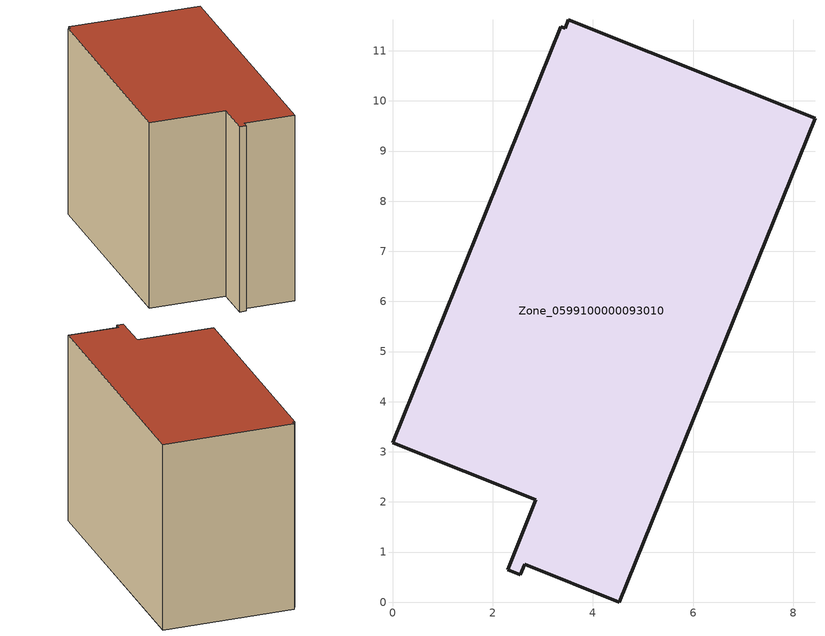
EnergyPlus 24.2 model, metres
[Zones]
Zone_0599100000093010
 floor ground (C_G): 3.51,11.62 8.43,9.66 4.53,0 2.64,0.76 2.55,0.55 2.3,0.65 2.86,2.04 0,3.18 3.36,11.48 3.44,11.45 z0.35
 wall outside (C_F): 2.3,0.65 2.55,0.55 2.64,0.76 4.53,0 8.43,9.66 3.51,11.62 3.44,11.45 3.36,11.48 0,3.18 2.86,2.04 2.3,0.65 z0.35:8.06
 roof outside (C_R): 8.43,9.66 3.51,11.62 3.44,11.45 3.36,11.48 0,3.18 2.86,2.04 2.3,0.65 2.55,0.55 2.64,0.76 4.53,0 z8.06
[BUILDING]
Pand.0599100000093010: North Axis=0; Terrain=City; Loads Convergence Tolerance Value=0.04; Temperature Convergence Tolerance Value=0.4; Solar Distribution=FullExterior; Maximum Number of Warmup Days=25; Minimum Number of Warmup Days=1
[Site:Location]
Rotterdam.The.Hague.AP_ZH_NLD Design_Conditions: Latitude=51.96; Longitude=4.45; Time Zone=1; Elevation=-4.5
[SITE:GROUNDTEMPERATURE:BUILDINGSURFACE]
18, 18, 18, 18, 18, 18, 18, 18, 18, 18, 18, 18
[MATERIAL] Thermal Absorptance=0.9; Solar Absorptance=0.7; Visible Absorptance=0.7
Name | Roughness | Thickness | Conductivity | Density | Specific Heat
G.TI.1975-1991 | MediumSmooth | 0.15 | 0.288461 | 540 | 1210
F.TI.1975-1991 | Rough | 0.3 | 0.230769 | 1920 | 840
R.TI.1975-1991 | MediumRough | 0.2 | 0.153846 | 1500 | 1000
[CONSTRUCTION]
C_G: G.TI.1975-1991
C_F: F.TI.1975-1991
C_R: R.TI.1975-1991
[ZONE]
Zone_0599100000093010: Type=1; Multiplier=1; Ceiling Height=Autocalculate; Volume=Autocalculate; Floor Area=autocalculate; Part of Total Floor Area=Yes
[ZONEINFILTRATION:DESIGNFLOWRATE]
Infil_Zone_0599100000093010: Zone or ZoneList or Space or SpaceList=Zone_0599100000093010; Schedule=AlwaysOn; Design Flow Rate Calculation Method=Flow/Area; Flow Rate per Floor Area=0.003; Constant Term Coefficient=1; Temperature Term Coefficient=0; Velocity Term Coefficient=0; Velocity Squared Term Coefficient=0
[HVACTEMPLATE:ZONE:IDEALLOADSAIRSYSTEM]
Zone_0599100000093010: Maximum Heating Supply Air Temperature=50; Minimum Cooling Supply Air Temperature=13; Maximum Heating Supply Air Humidity Ratio=0.0156; Minimum Cooling Supply Air Humidity Ratio=0.0077; Heating Limit=NoLimit; Cooling Limit=NoLimit; Dehumidification Control Type=ConstantSensibleHeatRatio; Cooling Sensible Heat Ratio=0.7; Dehumidification Setpoint=60; Humidification Control Type=None; Humidification Setpoint=30; Outdoor Air Method=None; Outdoor Air Flow Rate per Person=0.00944; Outdoor Air Flow Rate per Zone Floor Area=0; Outdoor Air Flow Rate per Zone=0; Demand Controlled Ventilation Type=None; Outdoor Air Economizer Type=NoEconomizer; Heat Recovery Type=None; Sensible Heat Recovery Effectiveness=0.7; Latent Heat Recovery Effectiveness=0.65
[ZONECONTROL:THERMOSTAT]
ThermostatControl_Zone_0599100000093010: Zone or ZoneList=Zone_0599100000093010; Control Type Schedule=DualSetpointControlType; Control 1=Thermostat_Zone_0599100000093010; Temperature Difference Between Cutout And Setpoint=0
[THERMOSTATSETPOINT:DUALSETPOINT]
Thermostat_Zone_0599100000093010: Heating Setpoint Temperature Schedule=HeatingSetpoint_Zone_0599100000093010; Cooling Setpoint Temperature Schedule=CoolingSetpoint_Zone_0599100000093010
[SCHEDULE:COMPACT]
HeatingSetpoint_Zone_0599100000093010: Through: 12/31, For: AllDays, Until: 24:00, 21
CoolingSetpoint_Zone_0599100000093010: Through: 12/31, For: AllDays, Until: 24:00, 24
DualSetpointControlType: Through: 12/31, For: AllDays, Until: 24:00, 4
AlwaysOn: Through: 12/31, For: AllDays, Until: 24:00, 1
